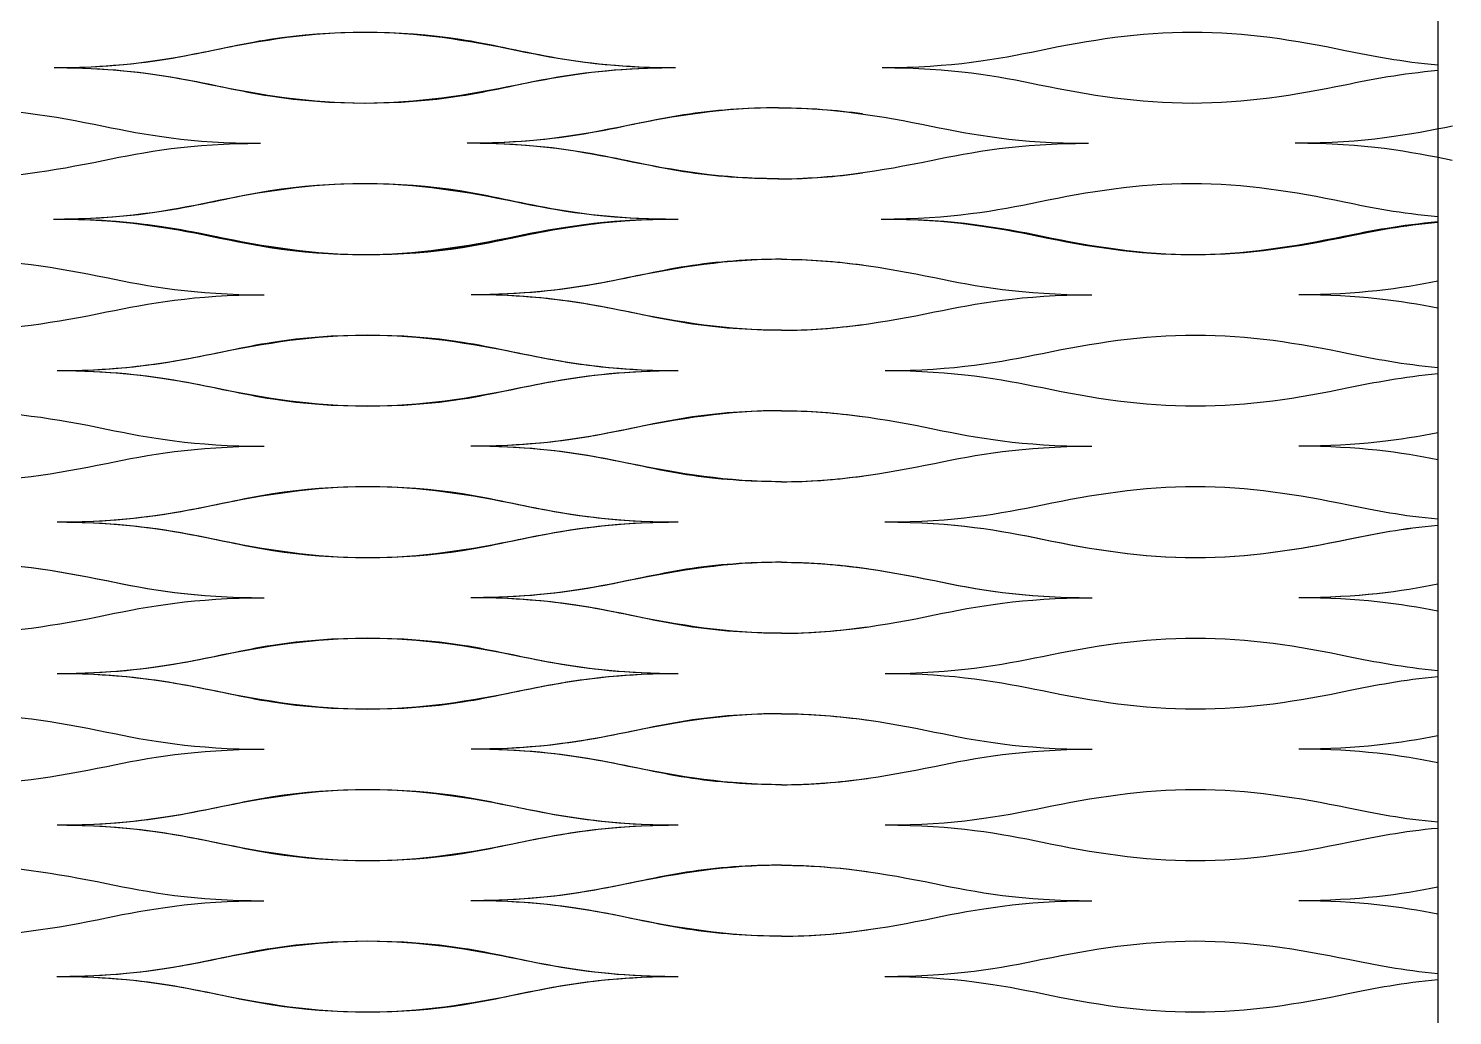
# Model space of a CAD drawing. Header units: millimetres. Extents: x 1 to 583, y -486 to -2.
# Drawn here: x 482.3 to 500.07, y -170.92 to -158.6 of the extents above; entities that cross this region are included whole.
import ezdxf

# ---------------------------------------------------------------- set-up
doc = ezdxf.new("R2010")
doc.units = ezdxf.units.MM
doc.header["$MEASUREMENT"] = 0
doc.layers.add('DEFAULT', color=7, linetype='Continuous')
doc.layers.add('dibujo', color=10, linetype='Continuous')

msp = doc.modelspace()

# ---------------------------------------------------------------- linework, layer by layer
at = {"layer": 'DEFAULT'}
for points, knots in [([(482.624, -159.092), (483.495, -159.092), (484.072, -158.984), (484.587, -158.878), (485.216, -158.748), (485.83, -158.649), (486.496, -158.649), (487.161, -158.649), (487.775, -158.748), (488.403, -158.878), (488.918, -158.984), (489.494, -159.092), (490.365, -159.092)], [0, 0, 0, 0, 1, 1, 1, 2, 2, 2, 3, 3, 3, 4, 4, 4, 4]), ([(482.631, -159.092), (483.922, -159.092), (484.568, -158.856), (485.32, -158.737), (486.073, -158.619), (486.934, -158.619), (487.687, -158.737), (488.44, -158.856), (489.086, -159.092), (490.376, -159.092)], [0, 0, 0, 0, 1, 1, 1, 2, 2, 2, 3, 3, 3, 3]), ([(492.953, -159.092), (493.824, -159.092), (494.401, -158.984), (494.916, -158.878), (495.545, -158.748), (496.16, -158.649), (496.825, -158.649), (497.491, -158.649), (498.105, -158.748), (498.733, -158.878), (499.07, -158.947), (499.433, -159.018), (499.889, -159.058)], [0, 0, 0, 0, 1, 1, 1, 2, 2, 2, 3, 3, 3, 3.655137, 3.655137, 3.655137, 3.655137]), ([(482.624, -159.092), (483.495, -159.092), (484.071, -159.199), (484.585, -159.306), (485.213, -159.435), (485.826, -159.534), (486.491, -159.534), (487.157, -159.534), (487.771, -159.435), (488.401, -159.306), (488.916, -159.199), (489.494, -159.092), (490.365, -159.092)], [0, 0, 0, 0, 1, 1, 1, 2, 2, 2, 3, 3, 3, 4, 4, 4, 4]), ([(482.631, -159.092), (483.921, -159.092), (484.566, -159.328), (485.319, -159.446), (486.072, -159.564), (486.932, -159.564), (487.684, -159.446), (488.437, -159.328), (489.082, -159.092), (490.372, -159.092)], [0, 0, 0, 0, 1, 1, 1, 2, 2, 2, 3, 3, 3, 3]), ([(492.953, -159.092), (493.824, -159.092), (494.401, -159.199), (494.914, -159.306), (495.542, -159.435), (496.156, -159.534), (496.821, -159.534), (497.486, -159.534), (498.101, -159.435), (498.731, -159.306), (499.068, -159.236), (499.433, -159.166), (499.889, -159.126)], [0, 0, 0, 0, 1, 1, 1, 2, 2, 2, 3, 3, 3, 3.655319, 3.655319, 3.655319, 3.655319]), ([(481.331, -159.594), (481.996, -159.594), (482.61, -159.693), (483.238, -159.822), (483.752, -159.929), (484.328, -160.036), (485.198, -160.036)], [0, 0, 0, 0, 1, 1, 1, 2, 2, 2, 2]), ([(491.651, -159.594), (490.986, -159.594), (490.371, -159.693), (489.742, -159.822), (489.226, -159.929), (488.649, -160.036), (487.778, -160.036)], [0, 0, 0, 0, 1, 1, 1, 2, 2, 2, 2]), ([(491.663, -159.594), (491.259, -159.594), (490.856, -159.623), (490.48, -159.682), (489.727, -159.8), (489.082, -160.036), (487.792, -160.036)], [0, 0, 0, 0, 1, 1, 1, 2, 2, 2, 2]), ([(491.661, -159.594), (492.326, -159.594), (492.939, -159.693), (493.567, -159.822), (494.081, -159.929), (494.657, -160.036), (495.528, -160.036)], [0, 0, 0, 0, 1, 1, 1, 2, 2, 2, 2]), ([(481.327, -160.479), (481.992, -160.479), (482.606, -160.38), (483.235, -160.25), (483.75, -160.144), (484.328, -160.036), (485.198, -160.036)], [0, 0, 0, 0, 1, 1, 1, 2, 2, 2, 2]), ([(491.643, -160.479), (490.979, -160.479), (490.366, -160.38), (489.738, -160.25), (489.225, -160.144), (488.649, -160.036), (487.778, -160.036)], [0, 0, 0, 0, 1, 1, 1, 2, 2, 2, 2]), ([(491.663, -160.479), (491.259, -160.479), (490.856, -160.45), (490.48, -160.391), (489.727, -160.273), (489.082, -160.036), (487.792, -160.036)], [0, 0, 0, 0, 1, 1, 1, 2, 2, 2, 2]), ([(491.657, -160.479), (492.322, -160.479), (492.936, -160.38), (493.565, -160.25), (494.08, -160.144), (494.657, -160.036), (495.528, -160.036)], [0, 0, 0, 0, 1, 1, 1, 2, 2, 2, 2]), ([(482.614, -160.981), (483.485, -160.981), (484.062, -160.873), (484.577, -160.767), (485.206, -160.637), (485.82, -160.538), (486.485, -160.538), (487.15, -160.538), (487.763, -160.637), (488.39, -160.767), (488.904, -160.873), (489.48, -160.981), (490.35, -160.981)], [0, 0, 0, 0, 1, 1, 1, 2, 2, 2, 3, 3, 3, 4, 4, 4, 4]), ([(482.631, -160.981), (483.921, -160.981), (484.566, -160.745), (485.319, -160.627), (486.072, -160.509), (486.932, -160.509), (487.684, -160.627), (488.437, -160.745), (489.082, -160.981), (490.372, -160.981)], [0, 0, 0, 0, 1, 1, 1, 2, 2, 2, 3, 3, 3, 3]), ([(492.944, -160.981), (493.814, -160.981), (494.391, -160.873), (494.906, -160.767), (495.535, -160.637), (496.149, -160.538), (496.814, -160.538), (497.479, -160.538), (498.092, -160.637), (498.72, -160.767), (499.06, -160.838), (499.427, -160.909), (499.889, -160.948)], [0, 0, 0, 0, 1, 1, 1, 2, 2, 2, 3, 3, 3, 3.662132, 3.662132, 3.662132, 3.662132]), ([(482.614, -160.981), (483.485, -160.981), (484.06, -161.089), (484.573, -161.195), (485.2, -161.325), (485.813, -161.424), (486.477, -161.424), (487.142, -161.424), (487.756, -161.325), (488.386, -161.195), (488.902, -161.089), (489.48, -160.981), (490.35, -160.981)], [0, 0, 0, 0, 1, 1, 1, 2, 2, 2, 3, 3, 3, 4, 4, 4, 4]), ([(482.63, -160.981), (483.919, -160.981), (484.564, -161.217), (485.316, -161.335), (486.068, -161.453), (486.927, -161.453), (487.679, -161.335), (488.431, -161.217), (489.076, -160.981), (490.365, -160.981)], [0, 0, 0, 0, 1, 1, 1, 2, 2, 2, 3, 3, 3, 3]), ([(482.66, -160.981), (483.532, -160.981), (484.109, -161.089), (484.624, -161.195), (485.253, -161.325), (485.868, -161.424), (486.534, -161.424), (487.199, -161.424), (487.814, -161.325), (488.443, -161.195), (488.958, -161.089), (489.536, -160.981), (490.407, -160.981)], [0, 0, 0, 0, 1, 1, 1, 2, 2, 2, 3, 3, 3, 4, 4, 4, 4]), ([(482.66, -160.981), (483.951, -160.981), (484.597, -161.217), (485.35, -161.335), (486.103, -161.454), (486.964, -161.454), (487.717, -161.335), (488.471, -161.217), (489.116, -160.981), (490.407, -160.981)], [0, 0, 0, 0, 1, 1, 1, 2, 2, 2, 3, 3, 3, 3]), ([(492.944, -160.981), (493.814, -160.981), (494.39, -161.089), (494.903, -161.195), (495.53, -161.325), (496.142, -161.424), (496.806, -161.424), (497.471, -161.424), (498.086, -161.325), (498.715, -161.195), (499.057, -161.125), (499.426, -161.054), (499.889, -161.014)], [0, 0, 0, 0, 1, 1, 1, 2, 2, 2, 3, 3, 3, 3.662461, 3.662461, 3.662461, 3.662461]), ([(492.99, -160.981), (493.861, -160.981), (494.439, -161.089), (494.954, -161.195), (495.583, -161.325), (496.197, -161.424), (496.863, -161.424), (497.529, -161.424), (498.143, -161.325), (498.773, -161.195), (499.1, -161.128), (499.452, -161.059), (499.889, -161.019)], [0, 0, 0, 0, 1, 1, 1, 2, 2, 2, 3, 3, 3, 3.635225, 3.635225, 3.635225, 3.635225]), ([(481.369, -161.483), (482.035, -161.483), (482.649, -161.582), (483.278, -161.712), (483.793, -161.818), (484.371, -161.926), (485.243, -161.926)], [0, 0, 0, 0, 1, 1, 1, 2, 2, 2, 2]), ([(491.698, -161.483), (491.033, -161.483), (490.418, -161.582), (489.789, -161.712), (489.274, -161.818), (488.697, -161.926), (487.825, -161.926)], [0, 0, 0, 0, 1, 1, 1, 2, 2, 2, 2]), ([(491.698, -161.483), (491.295, -161.483), (490.891, -161.513), (490.515, -161.572), (489.762, -161.69), (489.116, -161.926), (487.825, -161.926)], [0, 0, 0, 0, 1, 1, 1, 2, 2, 2, 2]), ([(491.698, -161.483), (492.364, -161.483), (492.979, -161.582), (493.608, -161.712), (494.123, -161.818), (494.7, -161.926), (495.572, -161.926)], [0, 0, 0, 0, 1, 1, 1, 2, 2, 2, 2]), ([(481.369, -162.369), (482.035, -162.369), (482.649, -162.27), (483.278, -162.14), (483.793, -162.034), (484.371, -161.926), (485.243, -161.926)], [0, 0, 0, 0, 1, 1, 1, 2, 2, 2, 2]), ([(491.698, -162.369), (491.033, -162.369), (490.418, -162.27), (489.789, -162.14), (489.274, -162.034), (488.697, -161.926), (487.825, -161.926)], [0, 0, 0, 0, 1, 1, 1, 2, 2, 2, 2]), ([(491.698, -162.369), (491.295, -162.369), (490.891, -162.339), (490.515, -162.28), (489.762, -162.162), (489.116, -161.926), (487.825, -161.926)], [0, 0, 0, 0, 1, 1, 1, 2, 2, 2, 2]), ([(491.698, -162.369), (492.364, -162.369), (492.979, -162.27), (493.608, -162.14), (494.123, -162.034), (494.7, -161.926), (495.572, -161.926)], [0, 0, 0, 0, 1, 1, 1, 2, 2, 2, 2]), ([(482.66, -162.871), (483.951, -162.871), (484.597, -162.634), (485.35, -162.516), (486.103, -162.398), (486.964, -162.398), (487.717, -162.516), (488.471, -162.634), (489.116, -162.871), (490.407, -162.871)], [0, 0, 0, 0, 1, 1, 1, 2, 2, 2, 3, 3, 3, 3]), ([(482.66, -162.871), (483.532, -162.871), (484.109, -162.763), (484.624, -162.657), (485.253, -162.527), (485.868, -162.428), (486.533, -162.428), (487.199, -162.428), (487.814, -162.527), (488.443, -162.657), (488.958, -162.763), (489.536, -162.871), (490.407, -162.871)], [0, 0, 0, 0, 1, 1, 1, 2, 2, 2, 3, 3, 3, 4, 4, 4, 4]), ([(492.99, -162.871), (493.861, -162.871), (494.439, -162.763), (494.954, -162.657), (495.583, -162.527), (496.197, -162.428), (496.863, -162.428), (497.529, -162.428), (498.143, -162.527), (498.773, -162.657), (499.1, -162.724), (499.452, -162.792), (499.889, -162.833)], [0, 0, 0, 0, 1, 1, 1, 2, 2, 2, 3, 3, 3, 3.63529, 3.63529, 3.63529, 3.63529]), ([(482.66, -162.871), (483.532, -162.871), (484.109, -162.978), (484.624, -163.084), (485.253, -163.214), (485.867, -163.313), (486.533, -163.313), (487.199, -163.313), (487.814, -163.214), (488.443, -163.084), (488.958, -162.978), (489.536, -162.871), (490.407, -162.871)], [0, 0, 0, 0, 1, 1, 1, 2, 2, 2, 3, 3, 3, 4, 4, 4, 4]), ([(482.66, -162.871), (483.951, -162.871), (484.597, -163.107), (485.35, -163.225), (486.103, -163.343), (486.964, -163.343), (487.717, -163.225), (488.47, -163.107), (489.116, -162.871), (490.407, -162.871)], [0, 0, 0, 0, 1, 1, 1, 2, 2, 2, 3, 3, 3, 3]), ([(492.99, -162.871), (493.861, -162.871), (494.439, -162.978), (494.953, -163.084), (495.582, -163.214), (496.197, -163.313), (496.863, -163.313), (497.528, -163.313), (498.143, -163.214), (498.772, -163.084), (499.1, -163.017), (499.452, -162.949), (499.889, -162.908)], [0, 0, 0, 0, 1, 1, 1, 2, 2, 2, 3, 3, 3, 3.63531, 3.63531, 3.63531, 3.63531]), ([(481.369, -163.372), (482.034, -163.372), (482.649, -163.472), (483.278, -163.601), (483.793, -163.708), (484.37, -163.815), (485.242, -163.815)], [0, 0, 0, 0, 1, 1, 1, 2, 2, 2, 2]), ([(491.698, -163.372), (491.032, -163.372), (490.418, -163.472), (489.788, -163.601), (489.273, -163.708), (488.696, -163.815), (487.824, -163.815)], [0, 0, 0, 0, 1, 1, 1, 2, 2, 2, 2]), ([(491.698, -163.372), (491.295, -163.372), (490.891, -163.402), (490.515, -163.461), (489.762, -163.579), (489.116, -163.815), (487.825, -163.815)], [0, 0, 0, 0, 1, 1, 1, 2, 2, 2, 2]), ([(491.698, -163.372), (492.364, -163.372), (492.978, -163.472), (493.608, -163.601), (494.122, -163.708), (494.7, -163.815), (495.571, -163.815)], [0, 0, 0, 0, 1, 1, 1, 2, 2, 2, 2]), ([(481.368, -164.258), (482.034, -164.258), (482.649, -164.159), (483.278, -164.029), (483.793, -163.923), (484.37, -163.815), (485.242, -163.815)], [0, 0, 0, 0, 1, 1, 1, 2, 2, 2, 2]), ([(491.697, -164.258), (491.032, -164.258), (490.417, -164.159), (489.788, -164.029), (489.273, -163.923), (488.696, -163.815), (487.824, -163.815)], [0, 0, 0, 0, 1, 1, 1, 2, 2, 2, 2]), ([(491.698, -164.258), (491.295, -164.258), (490.891, -164.229), (490.515, -164.17), (489.762, -164.052), (489.116, -163.815), (487.825, -163.815)], [0, 0, 0, 0, 1, 1, 1, 2, 2, 2, 2]), ([(491.698, -164.258), (492.364, -164.258), (492.978, -164.159), (493.608, -164.029), (494.122, -163.923), (494.7, -163.815), (495.571, -163.815)], [0, 0, 0, 0, 1, 1, 1, 2, 2, 2, 2]), ([(482.659, -164.76), (483.531, -164.76), (484.108, -164.652), (484.623, -164.546), (485.252, -164.416), (485.867, -164.317), (486.533, -164.317), (487.198, -164.317), (487.813, -164.416), (488.442, -164.546), (488.957, -164.652), (489.534, -164.76), (490.406, -164.76)], [0, 0, 0, 0, 1, 1, 1, 2, 2, 2, 3, 3, 3, 4, 4, 4, 4]), ([(482.66, -164.76), (483.951, -164.76), (484.597, -164.524), (485.35, -164.406), (486.103, -164.288), (486.964, -164.288), (487.717, -164.406), (488.47, -164.524), (489.116, -164.76), (490.407, -164.76)], [0, 0, 0, 0, 1, 1, 1, 2, 2, 2, 3, 3, 3, 3]), ([(492.989, -164.76), (493.86, -164.76), (494.438, -164.652), (494.953, -164.546), (495.582, -164.416), (496.197, -164.317), (496.862, -164.317), (497.528, -164.317), (498.142, -164.416), (498.772, -164.546), (499.099, -164.614), (499.452, -164.682), (499.889, -164.722)], [0, 0, 0, 0, 1, 1, 1, 2, 2, 2, 3, 3, 3, 3.635875, 3.635875, 3.635875, 3.635875]), ([(482.659, -164.76), (483.531, -164.76), (484.108, -164.868), (484.623, -164.974), (485.252, -165.104), (485.866, -165.203), (486.532, -165.203), (487.197, -165.203), (487.812, -165.104), (488.442, -164.974), (488.957, -164.868), (489.534, -164.76), (490.406, -164.76)], [0, 0, 0, 0, 1, 1, 1, 2, 2, 2, 3, 3, 3, 4, 4, 4, 4]), ([(482.66, -164.76), (483.951, -164.76), (484.597, -164.996), (485.35, -165.114), (486.103, -165.232), (486.964, -165.232), (487.717, -165.114), (488.47, -164.996), (489.116, -164.76), (490.407, -164.76)], [0, 0, 0, 0, 1, 1, 1, 2, 2, 2, 3, 3, 3, 3]), ([(482.661, -164.76), (483.533, -164.76), (484.11, -164.868), (484.625, -164.974), (485.255, -165.104), (485.869, -165.203), (486.535, -165.203), (487.2, -165.203), (487.815, -165.104), (488.444, -164.974), (488.959, -164.868), (489.537, -164.76), (490.408, -164.76)], [0, 0, 0, 0, 1, 1, 1, 2, 2, 2, 3, 3, 3, 4, 4, 4, 4]), ([(482.661, -164.76), (483.953, -164.76), (484.598, -164.996), (485.351, -165.114), (486.105, -165.232), (486.965, -165.232), (487.719, -165.114), (488.472, -164.996), (489.117, -164.76), (490.409, -164.76)], [0, 0, 0, 0, 1, 1, 1, 2, 2, 2, 3, 3, 3, 3]), ([(492.989, -164.76), (493.86, -164.76), (494.438, -164.868), (494.952, -164.974), (495.581, -165.104), (496.196, -165.203), (496.861, -165.203), (497.527, -165.203), (498.142, -165.104), (498.771, -164.974), (499.099, -164.906), (499.451, -164.838), (499.889, -164.798)], [0, 0, 0, 0, 1, 1, 1, 2, 2, 2, 3, 3, 3, 3.635905, 3.635905, 3.635905, 3.635905]), ([(492.991, -164.76), (493.863, -164.76), (494.44, -164.868), (494.955, -164.974), (495.584, -165.104), (496.199, -165.203), (496.864, -165.203), (497.53, -165.203), (498.145, -165.104), (498.774, -164.974), (499.101, -164.907), (499.453, -164.839), (499.889, -164.798)], [0, 0, 0, 0, 1, 1, 1, 2, 2, 2, 3, 3, 3, 3.634633, 3.634633, 3.634633, 3.634633]), ([(481.368, -165.262), (482.033, -165.262), (482.648, -165.361), (483.277, -165.491), (483.792, -165.597), (484.369, -165.705), (485.24, -165.705)], [0, 0, 0, 0, 1, 1, 1, 2, 2, 2, 2]), ([(481.37, -165.262), (482.036, -165.262), (482.65, -165.361), (483.28, -165.491), (483.795, -165.597), (484.372, -165.705), (485.244, -165.705)], [0, 0, 0, 0, 1, 1, 1, 2, 2, 2, 2]), ([(491.696, -165.262), (491.03, -165.262), (490.416, -165.361), (489.786, -165.491), (489.271, -165.597), (488.694, -165.705), (487.822, -165.705)], [0, 0, 0, 0, 1, 1, 1, 2, 2, 2, 2]), ([(491.698, -165.262), (491.294, -165.262), (490.891, -165.291), (490.514, -165.35), (489.761, -165.469), (489.116, -165.705), (487.825, -165.705)], [0, 0, 0, 0, 1, 1, 1, 2, 2, 2, 2]), ([(491.7, -165.262), (491.034, -165.262), (490.419, -165.361), (489.79, -165.491), (489.275, -165.597), (488.698, -165.705), (487.826, -165.705)], [0, 0, 0, 0, 1, 1, 1, 2, 2, 2, 2]), ([(491.7, -165.262), (491.296, -165.262), (490.893, -165.291), (490.516, -165.35), (489.763, -165.469), (489.117, -165.705), (487.826, -165.705)], [0, 0, 0, 0, 1, 1, 1, 2, 2, 2, 2]), ([(491.697, -165.262), (492.363, -165.262), (492.977, -165.361), (493.606, -165.491), (494.121, -165.597), (494.698, -165.705), (495.57, -165.705)], [0, 0, 0, 0, 1, 1, 1, 2, 2, 2, 2]), ([(491.7, -165.262), (492.365, -165.262), (492.98, -165.361), (493.609, -165.491), (494.124, -165.597), (494.702, -165.705), (495.573, -165.705)], [0, 0, 0, 0, 1, 1, 1, 2, 2, 2, 2]), ([(481.37, -166.148), (482.036, -166.148), (482.65, -166.049), (483.28, -165.919), (483.795, -165.812), (484.372, -165.705), (485.244, -165.705)], [0, 0, 0, 0, 1, 1, 1, 2, 2, 2, 2]), ([(491.699, -166.148), (491.034, -166.148), (490.419, -166.049), (489.79, -165.919), (489.275, -165.812), (488.698, -165.705), (487.826, -165.705)], [0, 0, 0, 0, 1, 1, 1, 2, 2, 2, 2]), ([(491.7, -166.148), (491.296, -166.148), (490.893, -166.118), (490.516, -166.059), (489.763, -165.941), (489.117, -165.705), (487.826, -165.705)], [0, 0, 0, 0, 1, 1, 1, 2, 2, 2, 2]), ([(491.7, -166.148), (492.365, -166.148), (492.98, -166.049), (493.609, -165.919), (494.124, -165.812), (494.702, -165.705), (495.573, -165.705)], [0, 0, 0, 0, 1, 1, 1, 2, 2, 2, 2]), ([(482.661, -166.649), (483.953, -166.649), (484.598, -166.413), (485.351, -166.295), (486.105, -166.177), (486.965, -166.177), (487.719, -166.295), (488.472, -166.413), (489.117, -166.649), (490.409, -166.649)], [0, 0, 0, 0, 1, 1, 1, 2, 2, 2, 3, 3, 3, 3]), ([(482.661, -166.649), (483.533, -166.649), (484.11, -166.542), (484.625, -166.436), (485.255, -166.306), (485.869, -166.207), (486.535, -166.207), (487.2, -166.207), (487.815, -166.306), (488.444, -166.436), (488.959, -166.542), (489.537, -166.649), (490.408, -166.649)], [0, 0, 0, 0, 1, 1, 1, 2, 2, 2, 3, 3, 3, 4, 4, 4, 4]), ([(492.991, -166.649), (493.862, -166.649), (494.44, -166.542), (494.955, -166.436), (495.584, -166.306), (496.199, -166.207), (496.864, -166.207), (497.53, -166.207), (498.144, -166.306), (498.774, -166.436), (499.101, -166.503), (499.453, -166.571), (499.889, -166.612)], [0, 0, 0, 0, 1, 1, 1, 2, 2, 2, 3, 3, 3, 3.634699, 3.634699, 3.634699, 3.634699]), ([(482.661, -166.649), (483.533, -166.649), (484.11, -166.757), (484.625, -166.863), (485.254, -166.993), (485.869, -167.092), (486.534, -167.092), (487.2, -167.092), (487.815, -166.993), (488.444, -166.863), (488.959, -166.757), (489.537, -166.649), (490.408, -166.649)], [0, 0, 0, 0, 1, 1, 1, 2, 2, 2, 3, 3, 3, 4, 4, 4, 4]), ([(482.661, -166.649), (483.953, -166.649), (484.598, -166.886), (485.351, -167.004), (486.105, -167.122), (486.965, -167.122), (487.718, -167.004), (488.472, -166.886), (489.117, -166.649), (490.408, -166.649)], [0, 0, 0, 0, 1, 1, 1, 2, 2, 2, 3, 3, 3, 3]), ([(492.991, -166.649), (493.862, -166.649), (494.44, -166.757), (494.955, -166.863), (495.584, -166.993), (496.198, -167.092), (496.864, -167.092), (497.53, -167.092), (498.144, -166.993), (498.774, -166.863), (499.101, -166.796), (499.453, -166.728), (499.889, -166.687)], [0, 0, 0, 0, 1, 1, 1, 2, 2, 2, 3, 3, 3, 3.634719, 3.634719, 3.634719, 3.634719]), ([(481.37, -167.151), (482.036, -167.151), (482.65, -167.25), (483.279, -167.38), (483.794, -167.487), (484.372, -167.594), (485.243, -167.594)], [0, 0, 0, 0, 1, 1, 1, 2, 2, 2, 2]), ([(491.699, -167.151), (491.033, -167.151), (490.419, -167.25), (489.789, -167.38), (489.274, -167.487), (488.697, -167.594), (487.825, -167.594)], [0, 0, 0, 0, 1, 1, 1, 2, 2, 2, 2]), ([(491.7, -167.151), (491.296, -167.151), (490.893, -167.181), (490.516, -167.24), (489.763, -167.358), (489.117, -167.594), (487.826, -167.594)], [0, 0, 0, 0, 1, 1, 1, 2, 2, 2, 2]), ([(491.699, -167.151), (492.365, -167.151), (492.98, -167.25), (493.609, -167.38), (494.124, -167.487), (494.701, -167.594), (495.573, -167.594)], [0, 0, 0, 0, 1, 1, 1, 2, 2, 2, 2]), ([(481.37, -168.037), (482.035, -168.037), (482.65, -167.938), (483.279, -167.808), (483.794, -167.702), (484.372, -167.594), (485.243, -167.594)], [0, 0, 0, 0, 1, 1, 1, 2, 2, 2, 2]), ([(491.698, -168.037), (491.033, -168.037), (490.418, -167.938), (489.789, -167.808), (489.274, -167.702), (488.697, -167.594), (487.825, -167.594)], [0, 0, 0, 0, 1, 1, 1, 2, 2, 2, 2]), ([(491.7, -168.037), (491.296, -168.037), (490.893, -168.007), (490.516, -167.948), (489.763, -167.83), (489.117, -167.594), (487.826, -167.594)], [0, 0, 0, 0, 1, 1, 1, 2, 2, 2, 2]), ([(491.699, -168.037), (492.365, -168.037), (492.979, -167.938), (493.609, -167.808), (494.124, -167.702), (494.701, -167.594), (495.573, -167.594)], [0, 0, 0, 0, 1, 1, 1, 2, 2, 2, 2]), ([(482.661, -168.539), (483.953, -168.539), (484.598, -168.303), (485.351, -168.185), (486.105, -168.067), (486.965, -168.067), (487.718, -168.185), (488.472, -168.303), (489.117, -168.539), (490.408, -168.539)], [0, 0, 0, 0, 1, 1, 1, 2, 2, 2, 3, 3, 3, 3]), ([(482.661, -168.539), (483.532, -168.539), (484.11, -168.431), (484.625, -168.325), (485.254, -168.195), (485.868, -168.096), (486.534, -168.096), (487.2, -168.096), (487.814, -168.195), (488.443, -168.325), (488.958, -168.431), (489.536, -168.539), (490.407, -168.539)], [0, 0, 0, 0, 1, 1, 1, 2, 2, 2, 3, 3, 3, 4, 4, 4, 4]), ([(492.99, -168.539), (493.862, -168.539), (494.439, -168.431), (494.954, -168.325), (495.583, -168.195), (496.198, -168.096), (496.863, -168.096), (497.529, -168.096), (498.144, -168.195), (498.773, -168.325), (499.1, -168.393), (499.452, -168.461), (499.889, -168.501)], [0, 0, 0, 0, 1, 1, 1, 2, 2, 2, 3, 3, 3, 3.635284, 3.635284, 3.635284, 3.635284]), ([(482.661, -168.539), (483.532, -168.539), (484.109, -168.647), (484.624, -168.753), (485.253, -168.883), (485.867, -168.982), (486.533, -168.982), (487.199, -168.982), (487.813, -168.883), (488.443, -168.753), (488.958, -168.647), (489.536, -168.539), (490.407, -168.539)], [0, 0, 0, 0, 1, 1, 1, 2, 2, 2, 3, 3, 3, 4, 4, 4, 4]), ([(482.661, -168.539), (483.952, -168.539), (484.598, -168.775), (485.351, -168.893), (486.104, -169.011), (486.965, -169.011), (487.718, -168.893), (488.471, -168.775), (489.117, -168.539), (490.408, -168.539)], [0, 0, 0, 0, 1, 1, 1, 2, 2, 2, 3, 3, 3, 3]), ([(492.99, -168.539), (493.862, -168.539), (494.439, -168.647), (494.954, -168.753), (495.582, -168.883), (496.197, -168.982), (496.862, -168.982), (497.528, -168.982), (498.143, -168.883), (498.772, -168.753), (499.1, -168.685), (499.452, -168.617), (499.889, -168.577)], [0, 0, 0, 0, 1, 1, 1, 2, 2, 2, 3, 3, 3, 3.635313, 3.635313, 3.635313, 3.635313]), ([(481.369, -169.041), (482.035, -169.041), (482.649, -169.14), (483.278, -169.27), (483.793, -169.376), (484.37, -169.484), (485.241, -169.484)], [0, 0, 0, 0, 1, 1, 1, 2, 2, 2, 2]), ([(491.697, -169.041), (491.031, -169.041), (490.417, -169.14), (489.787, -169.27), (489.272, -169.376), (488.695, -169.484), (487.823, -169.484)], [0, 0, 0, 0, 1, 1, 1, 2, 2, 2, 2]), ([(491.699, -169.041), (491.296, -169.041), (490.892, -169.07), (490.515, -169.129), (489.762, -169.247), (489.117, -169.484), (487.826, -169.484)], [0, 0, 0, 0, 1, 1, 1, 2, 2, 2, 2]), ([(491.698, -169.041), (492.364, -169.041), (492.978, -169.14), (493.607, -169.27), (494.122, -169.376), (494.699, -169.484), (495.571, -169.484)], [0, 0, 0, 0, 1, 1, 1, 2, 2, 2, 2]), ([(481.368, -169.926), (482.034, -169.926), (482.648, -169.827), (483.277, -169.697), (483.792, -169.591), (484.37, -169.484), (485.241, -169.484)], [0, 0, 0, 0, 1, 1, 1, 2, 2, 2, 2]), ([(491.695, -169.926), (491.03, -169.926), (490.415, -169.827), (489.787, -169.697), (489.272, -169.591), (488.695, -169.484), (487.823, -169.484)], [0, 0, 0, 0, 1, 1, 1, 2, 2, 2, 2]), ([(491.699, -169.926), (491.296, -169.926), (490.892, -169.897), (490.515, -169.838), (489.762, -169.72), (489.117, -169.484), (487.826, -169.484)], [0, 0, 0, 0, 1, 1, 1, 2, 2, 2, 2]), ([(491.698, -169.926), (492.363, -169.926), (492.978, -169.827), (493.607, -169.697), (494.122, -169.591), (494.699, -169.484), (495.571, -169.484)], [0, 0, 0, 0, 1, 1, 1, 2, 2, 2, 2]), ([(482.658, -170.428), (483.53, -170.428), (484.107, -170.321), (484.622, -170.214), (485.251, -170.085), (485.866, -169.986), (486.531, -169.986), (487.197, -169.986), (487.811, -170.085), (488.44, -170.214), (488.955, -170.321), (489.532, -170.428), (490.403, -170.428)], [0, 0, 0, 0, 1, 1, 1, 2, 2, 2, 3, 3, 3, 4, 4, 4, 4]), ([(482.661, -170.428), (483.952, -170.428), (484.598, -170.192), (485.351, -170.074), (486.104, -169.956), (486.965, -169.956), (487.718, -170.074), (488.471, -170.192), (489.117, -170.428), (490.408, -170.428)], [0, 0, 0, 0, 1, 1, 1, 2, 2, 2, 3, 3, 3, 3]), ([(492.988, -170.428), (493.859, -170.428), (494.437, -170.321), (494.952, -170.214), (495.581, -170.085), (496.195, -169.986), (496.861, -169.986), (497.526, -169.986), (498.141, -170.085), (498.77, -170.214), (499.098, -170.282), (499.451, -170.35), (499.889, -170.391)], [0, 0, 0, 0, 1, 1, 1, 2, 2, 2, 3, 3, 3, 3.637013, 3.637013, 3.637013, 3.637013]), ([(482.658, -170.428), (483.53, -170.428), (484.107, -170.536), (484.621, -170.642), (485.25, -170.772), (485.864, -170.871), (486.529, -170.871), (487.195, -170.871), (487.809, -170.772), (488.439, -170.642), (488.954, -170.536), (489.532, -170.428), (490.403, -170.428)], [0, 0, 0, 0, 1, 1, 1, 2, 2, 2, 3, 3, 3, 4, 4, 4, 4]), ([(482.661, -170.428), (483.952, -170.428), (484.597, -170.664), (485.35, -170.783), (486.103, -170.901), (486.964, -170.901), (487.717, -170.783), (488.47, -170.664), (489.115, -170.428), (490.406, -170.428)], [0, 0, 0, 0, 1, 1, 1, 2, 2, 2, 3, 3, 3, 3]), ([(492.988, -170.428), (493.859, -170.428), (494.436, -170.536), (494.951, -170.642), (495.579, -170.772), (496.193, -170.871), (496.859, -170.871), (497.524, -170.871), (498.139, -170.772), (498.769, -170.642), (499.097, -170.575), (499.45, -170.506), (499.889, -170.466)], [0, 0, 0, 0, 1, 1, 1, 2, 2, 2, 3, 3, 3, 3.637124, 3.637124, 3.637124, 3.637124])]:
    msp.add_open_spline(points, degree=3, knots=knots, dxfattribs=at)
for points in [[(491.688, -159.594), (492.039, -159.594), (492.375, -159.621), (492.707, -159.666)], [(500.071, -159.822), (499.556, -159.929), (498.978, -160.036), (498.107, -160.036)], [(500.068, -160.25), (499.554, -160.144), (498.978, -160.036), (498.107, -160.036)], [(491.696, -160.479), (492.044, -160.479), (492.378, -160.452), (492.707, -160.407)], [(491.698, -161.483), (492.045, -161.483), (492.379, -161.51), (492.707, -161.554)], [(499.889, -161.758), (499.429, -161.847), (498.899, -161.926), (498.154, -161.926)], [(499.889, -162.094), (499.429, -162.004), (498.899, -161.926), (498.154, -161.926)], [(491.698, -162.369), (492.046, -162.369), (492.379, -162.342), (492.707, -162.298)], [(491.699, -163.372), (492.046, -163.372), (492.379, -163.399), (492.707, -163.444)], [(499.889, -163.647), (499.429, -163.737), (498.899, -163.815), (498.154, -163.815)], [(499.889, -163.983), (499.429, -163.894), (498.899, -163.815), (498.154, -163.815)], [(491.699, -164.258), (492.046, -164.258), (492.379, -164.231), (492.707, -164.187)], [(491.7, -165.262), (492.067, -165.262), (492.419, -165.292), (492.766, -165.341)], [(491.701, -165.262), (492.047, -165.262), (492.379, -165.289), (492.707, -165.333)], [(499.889, -165.536), (499.429, -165.626), (498.898, -165.705), (498.152, -165.705)], [(499.889, -165.537), (499.43, -165.626), (498.9, -165.705), (498.155, -165.705)], [(499.889, -165.872), (499.43, -165.783), (498.9, -165.705), (498.155, -165.705)], [(491.7, -166.148), (492.067, -166.148), (492.419, -166.117), (492.766, -166.069)], [(491.7, -167.151), (492.067, -167.151), (492.419, -167.182), (492.766, -167.23)], [(499.889, -167.427), (499.429, -167.516), (498.9, -167.594), (498.155, -167.594)], [(499.889, -167.762), (499.429, -167.673), (498.9, -167.594), (498.155, -167.594)], [(491.701, -168.037), (492.068, -168.037), (492.419, -168.007), (492.766, -167.958)], [(491.702, -169.041), (492.068, -169.041), (492.419, -169.071), (492.766, -169.119)], [(499.889, -169.316), (499.429, -169.405), (498.898, -169.484), (498.153, -169.484)], [(499.889, -169.652), (499.429, -169.562), (498.899, -169.484), (498.153, -169.484)], [(491.704, -169.926), (492.07, -169.926), (492.42, -169.897), (492.766, -169.848)]]:
    msp.add_open_spline(points, degree=3, dxfattribs=at)
at = {"layer": 'dibujo'}
msp.add_line((499.889, -96.763), (499.889, -193.807), dxfattribs=at)

doc.saveas('drawing.dxf')
